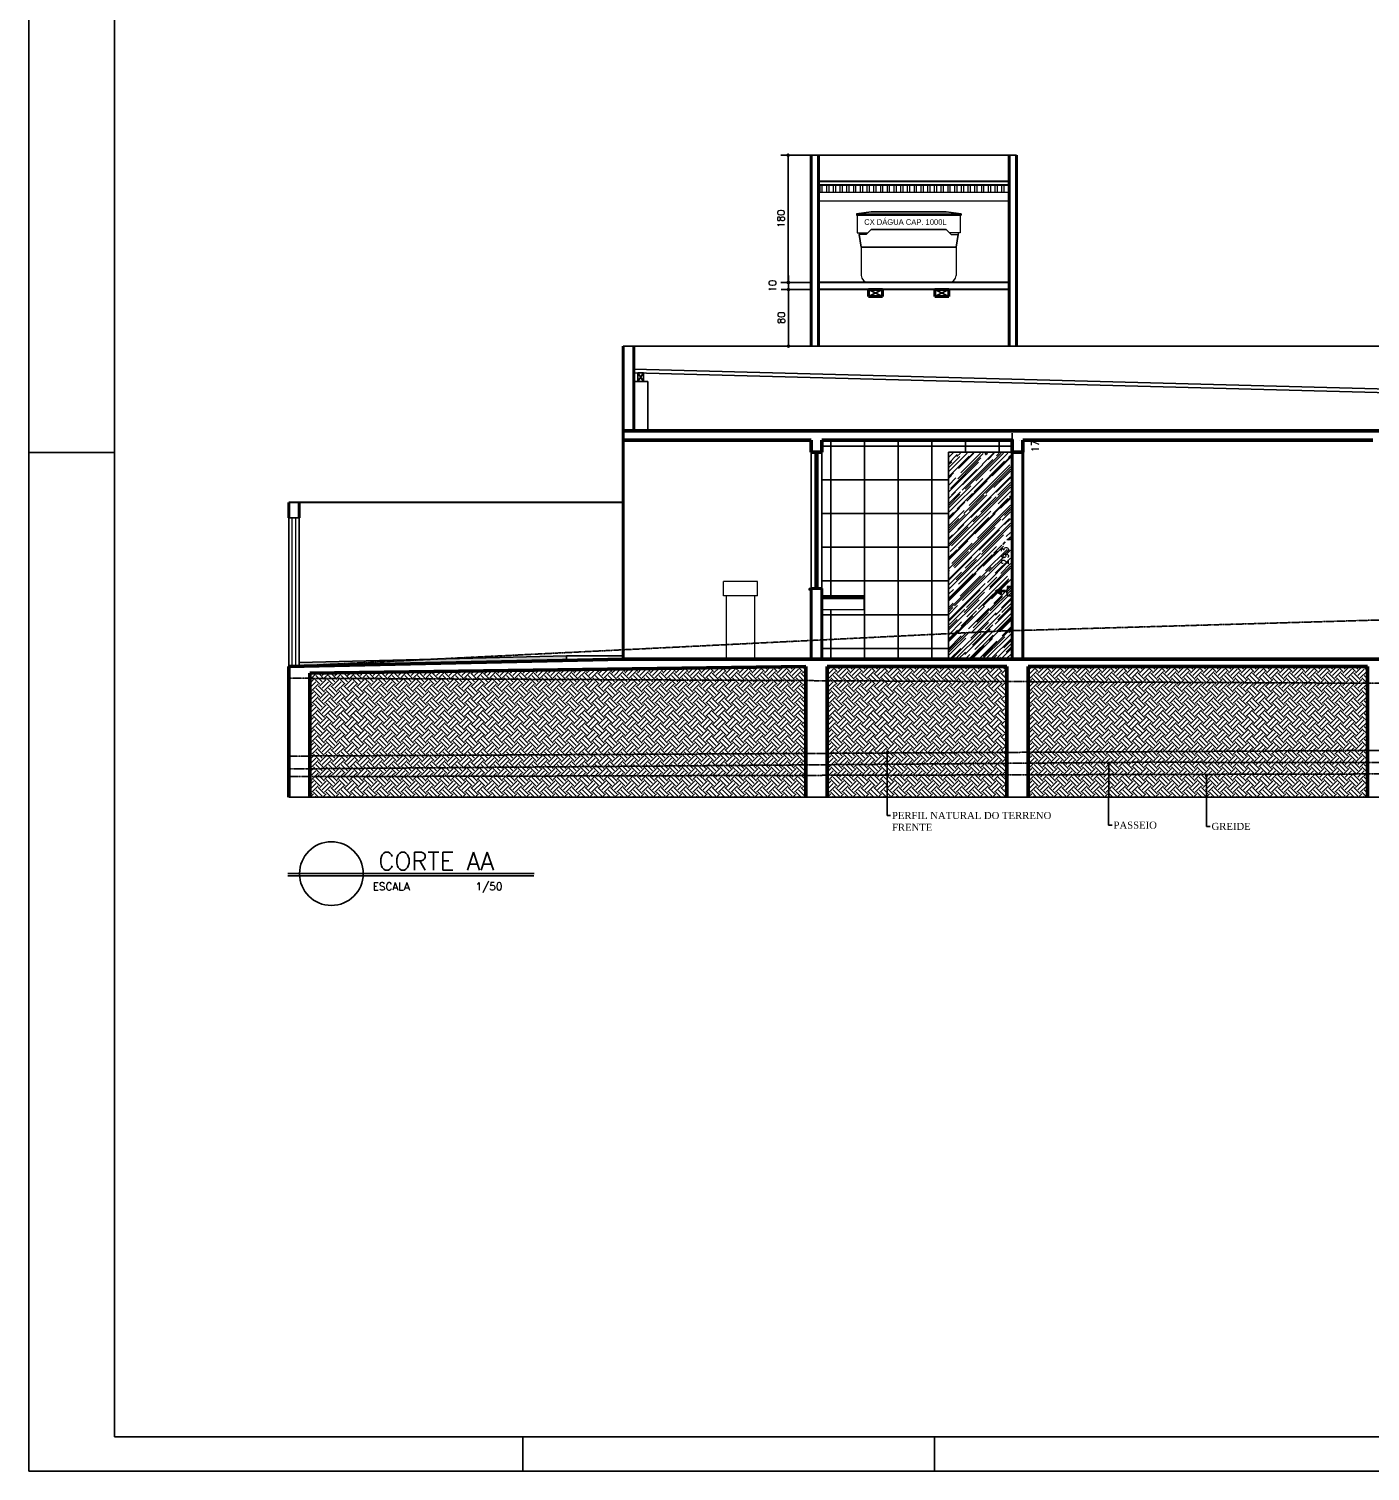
# Model space of a CAD drawing. Header units: inches. Extents: x 580771 to 691655, y 7719261 to 7829530.
# Drawn here: x 685753 to 687650, y 7724421 to 7726461 of the extents above; entities that cross this region are included whole.
import ezdxf
from ezdxf import colors
from ezdxf.entities.mleader import LeaderData, LeaderLine
from ezdxf.math import Vec2, Vec3

# ---------------------------------------------------------------- set-up
doc = ezdxf.new("R2010")
doc.units = ezdxf.units.IN
doc.header["$MEASUREMENT"] = 0
doc.header["$PDMODE"] = 2
doc.linetypes.add('HIDDEN', pattern=[0.375, 0.25, -0.125])
for name, color, linetype in [('1-ARQ-A', 1, 'Continuous'), ('1-ARQ-B', 2, 'Continuous'), ('1-ARQ-D', 4, 'Continuous'), ('Fechamento Varanda', 3, 'Continuous'), ('Grama', 84, 'Continuous'), ('Hachuria - Moveis', 1, 'Continuous'), ('NIVEL', 2, 'Continuous'), ('P02', 2, 'Continuous'), ('Piso', 55, 'Continuous'), ('Piso Lay-out', 19, 'Continuous'), ('Projeção Janela - Viga', 1, 'HIDDEN'), ('Projeção perfil', 74, 'HIDDEN')]:
    doc.layers.add(name, color=color, linetype=linetype)
for name, color, linetype, lineweight in [('Fachadas - Varanda', 3, 'Continuous', 30), ('Hachura', 1, 'Continuous', 9), ('Moveis', 1, 'Continuous', 9), ('Parede Baixa', 5, 'Continuous', 50), ('Parede Corte', 4, 'Continuous', 40), ('Perfil Natural-1', 241, 'HIDDEN', 25), ('Perfil Natural-2', 40, 'HIDDEN', 25), ('Perfil Natural-4', 150, 'HIDDEN', 25), ('Pisos', 55, 'Continuous', 5), ('Pisos Externos', 15, 'Continuous', 9), ('Portas - Janelas', 2, 'Continuous', 20), ('Projeção Janela', 15, 'HIDDEN', 9)]:
    doc.layers.add(name, color=color, linetype=linetype, lineweight=lineweight)
doc.styles.add('R80E50', font='romans.shx', dxfattribs={"height": 10})
doc.styles.add('ROMANS', font='romans', dxfattribs={"height": 0.2})
doc.styles.add('Valéria', font='romantic.ttf', dxfattribs={"height": 10})
doc.dimstyles.new('ARQ50', dxfattribs={"dimscale": 50, "dimtxt": 10, "dimasz": 0.1, "dimexe": 0.2, "dimexo": 0.2, "dimgap": 0.1, "dimtad": 1, "dimdec": 0, "dimzin": 12, "dimdsep": 46, "dimtxsty": 'R80E50', "dimblk1": 'DOT', "dimblk2": 'DOT', "dimsah": 1, "dimcen": 0.4, "dimclrd": 15, "dimclre": 15, "dimclrt": 3, "dimadec": 0, "dimazin": 0, "dimtfac": 1, "dimtdec": 0, "dimtmove": 2, "dimatfit": 3, "dimldrblk": 'DOT', "dimfxl": 0.2, "dimtolj": 1, "dimtzin": 12, "dimarcsym": 0})

# ---------------------------------------------------------------- blocks, each defined once
blk = doc.blocks.new('A0')
at = {"color": 0}
blk.add_lwpolyline([(2.5, 1), (2.5, 83.1), (117.9, 83.1), (117.9, 1)], close=True, dxfattribs=at)
at = {"layer": 'P02'}
blk.add_line((0, 29.7), (2.5, 29.7), dxfattribs=at)
blk.add_lwpolyline([(0, 0), (0, 84.1), (118.9, 84.1), (118.9, 0)], close=True, dxfattribs=at)
for points in [[(14.4, 1), (14.4, 0)], [(26.4, 1), (26.4, 0)]]:
    blk.add_lwpolyline(points, dxfattribs=at)
blk = doc.blocks.new('_DOT')
at = {"color": 0, "linetype": 'ByBlock'}
blk.add_line((-0.5, 0), (-1, 0), dxfattribs=at)
at = {"color": 0, "linetype": 'ByBlock', "const_width": 0.5}
blk.add_lwpolyline([(-0.25, 0, 1), (0.25, 0, 1)], format="xyb", close=True, dxfattribs=at)
blk = doc.blocks.new('*D236')
at = {"layer": 'Defpoints', "color": 0, "transparency": 16777216}
for p in [(686869.7, 7726282.6), (686826.8, 7726102.6), (686869.7, 7726102.6)]:
    blk.add_point(p, dxfattribs=at)
at = {"layer": 'NIVEL', "color": 15, "lineweight": -2, "transparency": 16777216}
for p, q in [((686859.7, 7726282.6), (686816.8, 7726282.6)), ((686826.8, 7726277.6), (686826.8, 7726107.6)), ((686859.7, 7726102.6), (686816.8, 7726102.6))]:
    blk.add_line(p, q, dxfattribs=at)
at = {"layer": 'NIVEL', "color": 15, "lineweight": -2, "transparency": 16777216, "xscale": 5, "yscale": 5, "zscale": 5}
for p, rotation in [((686826.8, 7726282.6), 90), ((686826.8, 7726102.6), 270)]:
    blk.add_blockref('_DOT', p, dxfattribs=dict(at, rotation=rotation))
at = {"layer": 'NIVEL', "color": 3, "transparency": 16777216, "insert": (686816.8, 7726192.6), "char_height": 10, "attachment_point": 5, "rotation": 90, "style": 'R80E50'}
blk.add_mtext('\\A1;180', dxfattribs=at)
blk = doc.blocks.new('*D237')
at = {"layer": 'Defpoints', "color": 0, "transparency": 16777216}
for p in [(686869.7, 7726102.6), (686827.3, 7726092.6), (686869.7, 7726092.6)]:
    blk.add_point(p, dxfattribs=at)
at = {"layer": 'NIVEL', "color": 15, "lineweight": -2, "transparency": 16777216}
for p, q in [((686859.7, 7726102.6), (686817.3, 7726102.6)), ((686827.3, 7726107.6), (686827.3, 7726112.6)), ((686827.3, 7726102.6), (686827.3, 7726092.6)), ((686859.7, 7726092.6), (686817.3, 7726092.6)), ((686827.3, 7726087.6), (686827.3, 7726082.6))]:
    blk.add_line(p, q, dxfattribs=at)
at = {"layer": 'NIVEL', "color": 15, "lineweight": -2, "transparency": 16777216, "xscale": 5, "yscale": 5, "zscale": 5}
for p, rotation in [((686827.3, 7726102.6), 270), ((686827.3, 7726092.6), 90)]:
    blk.add_blockref('_DOT', p, dxfattribs=dict(at, rotation=rotation))
at = {"layer": 'NIVEL', "color": 3, "transparency": 16777216, "insert": (686804.8, 7726097.6), "char_height": 10, "attachment_point": 5, "rotation": 90, "style": 'R80E50'}
blk.add_mtext('\\A1;10', dxfattribs=at)
blk = doc.blocks.new('*D238')
at = {"layer": 'Defpoints', "color": 0, "transparency": 16777216}
for p in [(686869.7, 7726092.6), (686827.3, 7726012.6), (686869.7, 7726012.6)]:
    blk.add_point(p, dxfattribs=at)
at = {"layer": 'NIVEL', "color": 15, "lineweight": -2, "transparency": 16777216}
for p, q in [((686859.7, 7726092.6), (686817.3, 7726092.6)), ((686827.3, 7726087.6), (686827.3, 7726017.6)), ((686859.7, 7726012.6), (686817.3, 7726012.6))]:
    blk.add_line(p, q, dxfattribs=at)
at = {"layer": 'NIVEL', "color": 15, "lineweight": -2, "transparency": 16777216, "xscale": 5, "yscale": 5, "zscale": 5}
for p, rotation in [((686827.3, 7726092.6), 90), ((686827.3, 7726012.6), 270)]:
    blk.add_blockref('_DOT', p, dxfattribs=dict(at, rotation=rotation))
at = {"layer": 'NIVEL', "color": 3, "transparency": 16777216, "insert": (686817.3, 7726052.6), "char_height": 10, "attachment_point": 5, "rotation": 90, "style": 'R80E50'}
blk.add_mtext('\\A1;80', dxfattribs=at)
blk = doc.blocks.new('*D246')
at = {"layer": 'Defpoints', "color": 0, "transparency": 16777216}
for p in [(687143.7, 7725879.6), (687143.7, 7725862.6), (687143.7, 7725862.6)]:
    blk.add_point(p, dxfattribs=at)
at = {"layer": 'NIVEL', "color": 15, "lineweight": -2, "transparency": 16777216}
for p, q in [((687143.7, 7725884.6), (687143.7, 7725889.6)), ((687143.7, 7725879.6), (687143.7, 7725862.6)), ((687153.7, 7725879.6), (687153.7, 7725879.6)), ((687143.7, 7725857.6), (687143.7, 7725852.6)), ((687153.7, 7725862.6), (687153.7, 7725862.6))]:
    blk.add_line(p, q, dxfattribs=at)
at = {"layer": 'NIVEL', "color": 15, "lineweight": -2, "transparency": 16777216, "xscale": 5, "yscale": 5, "zscale": 5}
for p, rotation in [((687143.7, 7725879.6), 270), ((687143.7, 7725862.6), 90)]:
    blk.add_blockref('_DOT', p, dxfattribs=dict(at, rotation=rotation))
at = {"layer": 'NIVEL', "color": 3, "transparency": 16777216, "insert": (687176.2, 7725871.1), "char_height": 10, "attachment_point": 5, "rotation": 90, "style": 'R80E50'}
blk.add_mtext('\\A1;17', dxfattribs=at)
blk = doc.blocks.new('*D247')
at = {"layer": 'Defpoints', "color": 0, "transparency": 16777216}
for p in [(687143.7, 7725862.6), (687143.7, 7725569.6), (687143.7, 7725569.6)]:
    blk.add_point(p, dxfattribs=at)
at = {"layer": 'NIVEL', "color": 15, "lineweight": -2, "transparency": 16777216}
for p, q in [((687143.7, 7725857.6), (687143.7, 7725574.6)), ((687153.7, 7725862.6), (687153.7, 7725862.6)), ((687153.7, 7725569.6), (687153.7, 7725569.6))]:
    blk.add_line(p, q, dxfattribs=at)
at = {"layer": 'NIVEL', "color": 15, "lineweight": -2, "transparency": 16777216, "xscale": 5, "yscale": 5, "zscale": 5}
for p, rotation in [((687143.7, 7725862.6), 90), ((687143.7, 7725569.6), 270)]:
    blk.add_blockref('_DOT', p, dxfattribs=dict(at, rotation=rotation))
at = {"layer": 'NIVEL', "color": 3, "transparency": 16777216, "insert": (687133.7, 7725716.1), "char_height": 10, "attachment_point": 5, "rotation": 90, "style": 'R80E50'}
blk.add_mtext('\\A1;293', dxfattribs=at)

msp = doc.modelspace()

# ---------------------------------------------------------------- hatches: boundary and pattern name
h = msp.add_hatch()
h.set_pattern_fill('GRASS2', color=74, scale=15, pattern_type=2)
h.set_pattern_definition([(360, (601986.414, 7718907.087), (15, 15), [2.25, -0.45, 0.6, -0.45, 2.25, -9]), (360, (601985.664, 7718907.537), (15, 15), [1.5, -1.125, 2.25, -1.125, 1.5, -7.5]), (360, (601990.914, 7718913.537), (15, 15), [1.875, -0.75, 1.875, -10.5]), (360, (601983.414, 7718916.537), (15, 15), [0.75, -1.5, 0.75, -12]), (90, (601984.914, 7718916.537), (-15, 15), [1.35, -13.65]), (90, (601989.414, 7718907.537), (-15, 15), [1.5, -13.5]), (90, (601993.164, 7718913.537), (-15, 15), [1.5, -13.5]), (45, (601991.364, 7718907.387), (2e-14, 15), [1.5, -19.7132034]), (135, (601987.464, 7718907.387), (-15, 2e-14), [1.5, -19.7132034]), (63.434949, (601990.9136, 7718907.462), (8e-10, 15), [1.5, -32.0410197]), (75.9637565, (601990.1636, 7718907.5367), (5e-10, 15), [1.5, -60.3465844]), (75.9637565, (601993.9136, 7718913.5367), (5e-10, 15), [1.2, -60.6465844]), (75.9637565, (601985.2136, 7718916.5367), (5e-10, 15), [1.05, -60.7965844]), (104.0362435, (601988.6636, 7718907.5367), (-5e-10, 15), [1.5, -60.3465844]), (104.0362435, (601992.4136, 7718913.5367), (-5e-10, 15), [1.2, -60.6465844]), (104.0362435, (601984.6136, 7718916.5367), (-5e-10, 15), [1.05, -60.7965844]), (116.565051, (601987.9136, 7718907.462), (-6e-09, 15), [1.5, -32.041002])])
h.paths.add_polyline_path([(686213.41, 7725742.082), (686219.276, 7725743.855)])
h.paths.add_polyline_path([(686135.658, 7725559.955), (686513.658, 7725567.947), (686513.658, 7725574.638), (686135.658, 7725564.956)])
at = {"layer": 'Grama', "transparency": 33554559}
h = msp.add_hatch(dxfattribs=at)
h.set_pattern_fill('AR-RROOF', color=33, scale=0.4, angle=45)
h.set_pattern_definition([(45, (703515.585, 7715088.839), (8.621046, 22.9894557), [152.4, -20.32, 50.8, -10.16]), (45, (703521.548, 7715101.986), (-16.739197, 2.370788), [30.48, -3.3528, 60.96, -7.62]), (45, (703513.071, 7715098.5376), (32.5444482, 42.1712827), [81.28, -14.224, 40.64, -10.16])])
h.paths.add_polyline_path([(686593.658, 7725569.638), (687053.658, 7725569.638), (687053.658, 7725862.638), (687074.146, 7725861.143)])
h.paths.add_polyline_path([(687074.146, 7725861.143), (687141.146, 7725861.143), (687141.146, 7725738.143), (687133.99, 7725738.143), (687133.44, 7725731.643), (687133.99, 7725725.143), (687141.146, 7725725.143), (687143.658, 7725569.638), (686593.658, 7725569.638)])
h.paths.add_polyline_path([(687117.421, 7725731.678), (687125.485, 7725727.022), (687125.485, 7725731.102), (687131.821, 7725731.102), (687131.821, 7725732.254), (687125.485, 7725732.254), (687125.485, 7725736.333)], flags=16)
at = {"layer": 'Hachura'}
h = msp.add_hatch(dxfattribs=at)
h.set_pattern_fill('EARTH', color=256, scale=2, angle=45)
h.set_pattern_definition([(45, (712124.429, 7714030.63), (2e-15, 17.960512), [12.7, -12.7]), (45, (712121.061, 7714033.998), (2e-15, 17.960512), [12.7, -12.7]), (45, (712117.694, 7714037.365), (2e-15, 17.960512), [12.7, -12.7]), (135, (712117.694, 7714039.61), (-17.960512, 2e-15), [12.7, -12.7]), (135, (712121.061, 7714042.978), (-17.960512, 2e-15), [12.7, -12.7]), (135, (712124.429, 7714046.345), (-17.960512, 2e-15), [12.7, -12.7])])
h.paths.add_polyline_path([(686852.158, 7725559.638), (686852.158, 7725374.638), (686150.658, 7725374.638), (686151.341, 7725548.759)])
h = msp.add_hatch(dxfattribs=at)
h.set_pattern_fill('EARTH', color=256, scale=2, angle=45)
h.set_pattern_definition([(45, (712855.93, 7714030.63), (2e-15, 17.960512), [12.7, -12.7]), (45, (712852.562, 7714033.998), (2e-15, 17.960512), [12.7, -12.7]), (45, (712849.194, 7714037.365), (2e-15, 17.960512), [12.7, -12.7]), (135, (712849.194, 7714039.61), (-17.960512, 2e-15), [12.7, -12.7]), (135, (712852.562, 7714042.978), (-17.960512, 2e-15), [12.7, -12.7]), (135, (712855.93, 7714046.346), (-17.960512, 2e-15), [12.7, -12.7])])
h.paths.add_polyline_path([(687136.158, 7725559.638), (687136.158, 7725374.638), (686882.158, 7725374.638), (686882.158, 7725559.638)])
h = msp.add_hatch(dxfattribs=at)
h.set_pattern_fill('EARTH', color=256, scale=2, angle=45)
h.set_pattern_definition([(45, (713139.93, 7714030.63), (2e-15, 17.960512), [12.7, -12.7]), (45, (713136.562, 7714033.998), (2e-15, 17.960512), [12.7, -12.7]), (45, (713133.194, 7714037.365), (2e-15, 17.960512), [12.7, -12.7]), (135, (713133.194, 7714039.61), (-17.960512, 2e-15), [12.7, -12.7]), (135, (713136.562, 7714042.978), (-17.960512, 2e-15), [12.7, -12.7]), (135, (713139.93, 7714046.346), (-17.960512, 2e-15), [12.7, -12.7])])
h.paths.add_polyline_path([(687646.158, 7725559.638), (687646.158, 7725374.638), (687166.158, 7725374.638), (687166.158, 7725559.638)])
at = {"layer": 'Piso'}
h = msp.add_hatch(dxfattribs=at)
h.set_pattern_fill('ANSI37', color=256, scale=15, angle=45)
h.set_pattern_definition([(90, (703175.06, 7716298.25), (-47.625, 1e-14), []), (180, (703175.06, 7716298.25), (-1e-14, -47.625), [])])
h.paths.add_polyline_path([(687053.658, 7725862.638), (687143.658, 7725862.638), (687143.658, 7725879.638), (686874.658, 7725879.638), (686875.283, 7725659.638), (686934.658, 7725659.638), (686934.658, 7725639.638), (686875.34, 7725639.638), (686875.538, 7725570.185), (687053.658, 7725569.822)])
at = {"layer": 'Pisos Externos'}
h = msp.add_hatch(dxfattribs=at)
h.set_pattern_fill('ANSI32', color=256, angle=45)
h.set_pattern_definition([(90, (712580.02, 7713971.604), (-9.525, 2e-15), []), (90, (712583.195, 7713974.779), (-9.525, 2e-15), [])])
h.paths.add_polyline_path([(687139.658, 7726229.638), (687139.658, 7726240.399), (686869.658, 7726240.399), (686869.658, 7726229.638)])

# ---------------------------------------------------------------- linework, layer by layer
at = {"color": 74}
msp.add_line((686513.658, 7725574.638), (686135.658, 7725564.956), dxfattribs=at)
for p in [(686513.658, 7725567.947), (686593.658, 7725574.638)]:
    msp.add_line(p, (686513.658, 7725574.638))
at = {"layer": '1-ARQ-A'}
for p, q in [((686119.628, 7725266.539), (686467.734, 7725266.539)), ((686119.628, 7725263.288), (686467.225, 7725263.288))]:
    msp.add_line(p, q, dxfattribs=at)
msp.add_circle((686181.026, 7725266.539), 45, dxfattribs=at)
at = {"layer": 'Fachadas - Varanda'}
for p, q in [((687139.658, 7726245.424), (686869.658, 7726245.424)), ((687139.658, 7726240.399), (686869.658, 7726240.399)), ((687139.658, 7726102.638), (686869.658, 7726102.638)), ((687139.658, 7726092.638), (686869.658, 7726092.638)), ((686593.658, 7725791.638), (686120.658, 7725791.638))]:
    msp.add_line(p, q, dxfattribs=at)
at = {"layer": 'Fechamento Varanda'}
for p, q in [((686622.253, 7725974.638), (686614.253, 7725974.638)), ((686614.253, 7725962.638), (686614.253, 7725974.638)), ((686622.253, 7725962.638), (686614.253, 7725962.638)), ((686622.253, 7725962.638), (686622.253, 7725974.638))]:
    msp.add_line(p, q, dxfattribs=at)
at = {"layer": 'Hachura'}
for p, q in [((686865.91, 7725862.16), (686865.91, 7725670.171)), ((686867.91, 7725862.16), (686867.91, 7725670.171)), ((686864.91, 7725669.638), (686864.91, 7725671.67)), ((686865.41, 7725670.171), (686865.41, 7725671.671)), ((686868.41, 7725670.171), (686865.41, 7725670.171)), ((686868.41, 7725670.171), (686868.41, 7725671.671)), ((686868.91, 7725669.652), (686868.91, 7725671.671))]:
    msp.add_line(p, q, dxfattribs=at)
at = {"layer": 'Hachuria - Moveis'}
for p, q in [((686864.91, 7725862.638), (686864.91, 7725860.659)), ((686868.41, 7725862.16), (686865.41, 7725862.159)), ((686865.41, 7725862.159), (686865.41, 7725860.659)), ((686868.41, 7725862.16), (686868.41, 7725860.66)), ((686868.91, 7725862.638), (686868.91, 7725860.66))]:
    msp.add_line(p, q, dxfattribs=at)
at = {"layer": 'Moveis'}
for p, q in [((686864.91, 7725860.659), (686865.41, 7725860.659)), ((686868.41, 7725860.66), (686868.91, 7725860.66)), ((686125.658, 7725559.955), (686125.658, 7725769.638)), ((686130.658, 7725559.955), (686130.658, 7725769.638)), ((686783.658, 7725679.638), (686735.658, 7725679.638)), ((686735.658, 7725659.638), (686735.658, 7725679.638)), ((686783.658, 7725659.638), (686783.658, 7725679.638)), ((686864.91, 7725671.67), (686865.41, 7725671.671)), ((686868.41, 7725671.671), (686868.91, 7725671.671)), ((686783.658, 7725659.638), (686735.658, 7725659.638)), ((686739.658, 7725569.638), (686739.658, 7725659.638)), ((686779.658, 7725569.638), (686779.658, 7725659.638)), ((686934.658, 7725659.638), (686874.658, 7725659.638)), ((686934.658, 7725639.638), (686934.658, 7725659.638)), ((686934.658, 7725639.638), (686874.658, 7725639.638))]:
    msp.add_line(p, q, dxfattribs=at)
at = {"layer": 'NIVEL'}
for p, q in [((687149.658, 7726282.638), (686859.658, 7726282.638)), ((688953.658, 7726012.638), (686593.658, 7726012.638)), ((686608.658, 7725980), (687756.788, 7725949.536)), ((686608.658, 7725974.999), (687756.655, 7725944.538)), ((686628.658, 7725962.638), (686608.658, 7725962.638)), ((686628.658, 7725892.638), (686628.658, 7725962.638)), ((686859.658, 7725862.638), (686859.658, 7725669.638)), ((686874.658, 7725862.638), (686874.658, 7725669.638)), ((687053.658, 7725569.638), (687053.658, 7725862.638)), ((687143.658, 7725862.638), (687053.658, 7725862.638)), ((686135.658, 7725769.638), (686120.658, 7725769.638)), ((686120.658, 7725559.955), (686120.658, 7725769.638)), ((686135.658, 7725559.955), (686135.658, 7725769.638)), ((686934.658, 7725657.638), (686874.658, 7725657.638)), ((686934.658, 7725655.638), (686874.658, 7725655.638)), ((689118.658, 7725374.638), (686120.658, 7725374.638))]:
    msp.add_line(p, q, dxfattribs=at)
at = {"layer": 'Parede Baixa'}
for p, q in [((688953.658, 7725892.638), (686593.658, 7725892.638)), ((686859.658, 7725879.638), (686593.658, 7725879.638)), ((686859.658, 7725862.638), (686859.658, 7725879.638)), ((687143.658, 7725879.638), (686874.658, 7725879.638)), ((686874.658, 7725862.638), (686874.658, 7725879.638)), ((687143.658, 7725862.638), (687143.658, 7725879.638)), ((687653.658, 7725879.638), (687158.658, 7725879.638)), ((687158.658, 7725862.638), (687158.658, 7725879.638)), ((686874.658, 7725862.638), (686859.658, 7725862.638)), ((687158.658, 7725862.638), (687143.658, 7725862.638)), ((686593.658, 7725569.638), (686120.658, 7725559.638)), ((689103.658, 7725569.638), (686593.658, 7725569.638)), ((686120.658, 7725374.638), (686120.658, 7725559.638)), ((686852.158, 7725559.638), (686150.658, 7725550.048)), ((686150.658, 7725374.638), (686150.658, 7725550.048)), ((686852.158, 7725374.638), (686852.158, 7725559.638)), ((686882.158, 7725374.638), (686882.158, 7725559.638)), ((687136.158, 7725559.638), (686882.158, 7725559.638)), ((687136.158, 7725374.638), (687136.158, 7725559.638)), ((687166.158, 7725374.638), (687166.158, 7725559.638)), ((687646.158, 7725559.638), (687166.158, 7725559.638)), ((687646.158, 7725374.638), (687646.158, 7725559.638))]:
    msp.add_line(p, q, dxfattribs=at)
at = {"layer": 'Parede Corte'}
for p, q in [((686859.658, 7726012.638), (686859.658, 7726282.638)), ((686869.658, 7726012.638), (686869.658, 7726282.638)), ((687139.658, 7726012.638), (687139.658, 7726282.638)), ((687149.658, 7726012.638), (687149.658, 7726282.638)), ((686940.362, 7726092.652), (686940.362, 7726082.652)), ((686960.362, 7726092.652, -9904), (686940.362, 7726092.652, -9904)), ((686940.362, 7726082.652), (686960.362, 7726082.652)), ((687034.362, 7726092.652), (687034.362, 7726082.652)), ((687054.362, 7726092.652, -9904), (687034.362, 7726092.652, -9904)), ((687034.362, 7726082.652), (687054.362, 7726082.652)), ((686593.658, 7725569.638), (686593.658, 7726012.638)), ((686608.658, 7725892.638), (686608.658, 7726012.638)), ((687143.658, 7725569.638), (687143.658, 7725862.638)), ((687158.658, 7725569.638), (687158.658, 7725862.638)), ((686120.658, 7725769.638), (686120.658, 7725791.638)), ((686135.658, 7725769.638), (686135.658, 7725791.638)), ((686859.658, 7725569.638), (686859.658, 7725669.638)), ((686874.658, 7725669.638), (686859.658, 7725669.638)), ((686874.658, 7725569.638), (686874.658, 7725669.638))]:
    msp.add_line(p, q, dxfattribs=at)
for points in [[(686960.362, 7726082.652), (686960.362, 7726082.652), (686960.362, 7726092.652), (686960.362, 7726092.652)], [(687054.362, 7726082.652), (687054.362, 7726082.652), (687054.362, 7726092.652), (687054.362, 7726092.652)]]:
    msp.add_lwpolyline(points, close=True, dxfattribs=at)
at = {"layer": 'Perfil Natural-1'}
msp.add_line((686120.658, 7725432.735), (689118.658, 7725448.248), dxfattribs=at)
at = {"layer": 'Perfil Natural-2'}
msp.add_lwpolyline([(689118.658, 7725411.188), (686120.658, 7725403.668)], dxfattribs=at)
at = {"layer": 'Perfil Natural-4'}
msp.add_lwpolyline([(689118.658, 7725422.59), (687323.917, 7725424.018), (686120.658, 7725414.63)], dxfattribs=at)
at = {"layer": 'Piso'}
for p, q in [((686960.362, 7726082.652), (686940.362, 7726092.652)), ((686960.362, 7726092.652), (686940.362, 7726082.652)), ((686940.362, 7726082.652, -9904), (686960.362, 7726092.652, -9904)), ((686940.362, 7726092.652, -9904), (686960.362, 7726082.652, -9904)), ((687034.362, 7726082.652, -9904), (687054.362, 7726092.652, -9904)), ((687034.362, 7726092.652, -9904), (687054.362, 7726082.652, -9904)), ((686622.253, 7725962.638), (686614.253, 7725974.638)), ((686622.253, 7725974.638), (686614.253, 7725962.638)), ((686864.91, 7725860.659), (686864.91, 7725671.67)), ((686865.41, 7725860.659), (686865.41, 7725671.671)), ((686868.41, 7725860.66), (686868.41, 7725671.671)), ((686868.91, 7725860.66), (686868.91, 7725671.671))]:
    msp.add_line(p, q, dxfattribs=at)
for points in [[(687127.997, 7725666.749), (687127.997, 7725670.828), (687119.933, 7725666.173), (687127.997, 7725661.517), (687127.997, 7725665.597)], [(687126.845, 7725666.749), (687126.845, 7725668.833), (687122.237, 7725666.173), (687126.845, 7725663.512), (687126.845, 7725665.597)], [(687134.333, 7725666.749), (687134.333, 7725665.597), (687125.693, 7725665.597), (687125.693, 7725666.749), (687134.333, 7725666.749)]]:
    msp.add_lwpolyline(points, dxfattribs=at)
at = {"layer": 'Pisos'}
for p, q in [((687054.362, 7726082.652), (687034.362, 7726092.652)), ((687054.362, 7726092.652), (687034.362, 7726082.652))]:
    msp.add_line(p, q, dxfattribs=at)
at = {"layer": 'Pisos Externos'}
for p, q in [((687136.502, 7725672.638), (687135.951, 7725666.138)), ((687136.807, 7725672.338), (687136.282, 7725666.138)), ((687143.658, 7725672.638), (687136.502, 7725672.638)), ((687136.835, 7725666.138), (687137.36, 7725672.338)), ((687137.36, 7725672.338), (687143.658, 7725672.338)), ((687135.951, 7725666.138), (687136.502, 7725659.638)), ((687136.807, 7725659.938), (687136.282, 7725666.138)), ((687136.502, 7725659.638), (687143.658, 7725659.638)), ((687137.36, 7725659.938), (687136.835, 7725666.138)), ((687137.36, 7725659.938), (687143.658, 7725659.938))]:
    msp.add_line(p, q, dxfattribs=at)
msp.add_circle((687142.158, 7725666.138), 1, dxfattribs=at)
at = {"layer": 'Portas - Janelas'}
for p, q in [((687139.658, 7726229.638), (686869.658, 7726229.638)), ((687139.658, 7726217.638), (686869.658, 7726217.638)), ((686923.362, 7726199.638, -9904), (686944.362, 7726202.638, -9904)), ((686944.362, 7726202.638), (686923.362, 7726199.638)), ((686944.362, 7726202.638, -9904), (687050.362, 7726202.638, -9904)), ((687050.362, 7726202.638), (686944.362, 7726202.638)), ((687071.362, 7726199.638), (687050.362, 7726202.638)), ((687050.362, 7726202.638, -9904), (687071.362, 7726199.638, -9904)), ((686923.362, 7726199.638), (686923.362, 7726197.638)), ((686923.362, 7726199.638, -9904), (686923.362, 7726197.638, -9904)), ((686923.362, 7726199.638, -9904), (687071.362, 7726199.638, -9904)), ((686923.362, 7726197.638, -9904), (687071.362, 7726197.638, -9904)), ((686924.362, 7726197.638), (686924.362, 7726172.638)), ((686924.362, 7726197.638, -9904), (686924.362, 7726172.638, -9904)), ((687070.362, 7726197.638), (687070.362, 7726172.638)), ((687070.362, 7726197.638, -9904), (687070.362, 7726172.638, -9904)), ((687071.362, 7726199.638), (687071.362, 7726197.638)), ((687071.362, 7726199.638, -9904), (687071.362, 7726197.638, -9904)), ((686924.362, 7726172.638, -9904), (686939.362, 7726172.638, -9904)), ((686924.362, 7726172.638), (686939.362, 7726172.638)), ((686927.362, 7726172.638), (686927.362, 7726170.567)), ((686927.362, 7726172.638, -9904), (686927.362, 7726170.567, -9904)), ((686937.291, 7726170.567, -9904), (686927.362, 7726170.567, -9904)), ((686930.362, 7726152.638), (686927.362, 7726170.567)), ((686927.362, 7726170.567, -9904), (686930.362, 7726152.638, -9904)), ((686937.291, 7726170.567), (686927.672, 7726170.567)), ((686937.291, 7726170.567), (686944.362, 7726177.638)), ((686937.291, 7726170.567, -9904), (686944.362, 7726177.638, -9904)), ((686944.362, 7726177.638, -9904), (687050.362, 7726177.638, -9904)), ((687050.362, 7726177.638), (686944.362, 7726177.638)), ((687057.433, 7726170.567), (687050.362, 7726177.638)), ((687057.433, 7726170.567, -9904), (687050.362, 7726177.638, -9904)), ((687070.362, 7726172.638), (687055.362, 7726172.638)), ((687070.362, 7726172.638, -9904), (687055.362, 7726172.638, -9904)), ((687057.433, 7726170.567), (687067.362, 7726170.567)), ((687057.433, 7726170.567, -9904), (687067.051, 7726170.567, -9904)), ((687067.362, 7726170.567), (687064.362, 7726152.638)), ((687064.362, 7726152.638, -9904), (687067.362, 7726170.567, -9904)), ((687067.362, 7726172.638), (687067.362, 7726170.567)), ((687067.362, 7726172.638, -9904), (687067.362, 7726170.567, -9904)), ((686930.362, 7726152.638), (686930.362, 7726112.638)), ((686930.362, 7726152.638), (687064.362, 7726152.638)), ((686930.362, 7726152.638, -9904), (686930.362, 7726112.638, -9904)), ((687064.362, 7726152.638, -9904), (686930.362, 7726152.638, -9904)), ((687064.362, 7726152.638), (687064.362, 7726112.638)), ((687064.362, 7726152.638, -9904), (687064.362, 7726112.638, -9904))]:
    msp.add_line(p, q, dxfattribs=at)
for centre, start, end in [((686940.362, 7726112.638), 180, 270), ((686940.362, 7726112.638, -9904), 180, 270), ((687054.362, 7726112.638), 270, 0), ((687054.362, 7726112.638, -9904), 270, 0)]:
    msp.add_arc(centre, 10, start, end, dxfattribs=at)
at = {"layer": 'Projeção Janela'}
for p, q in [((686856.658, 7725667.638), (686856.658, 7725669.638)), ((686859.658, 7725669.638), (686856.658, 7725669.638)), ((686859.658, 7725667.638), (686856.658, 7725667.638))]:
    msp.add_line(p, q, dxfattribs=at)
at = {"layer": 'Projeção Janela - Viga'}
msp.add_line((689118.658, 7725528.982), (686120.658, 7725542.89), dxfattribs=at)
at = {"layer": 'Projeção perfil'}
msp.add_lwpolyline([(686120.658, 7725559.638), (687127.363, 7725609.638), (689118.658, 7725667.638)], dxfattribs=at)

# ---------------------------------------------------------------- block references
at = {"xscale": 48.51000000000931, "yscale": 48.51000000000931, "zscale": 48.51000000000931}
msp.add_blockref('A0', (685753.267, 7724421.466), dxfattribs=at)

# ---------------------------------------------------------------- texts
at = {"layer": '1-ARQ-B', "linetype": 'Continuous', "style": 'ROMANS'}
msp.add_text('ESCALA           1/50', height=10.8, dxfattribs=at).set_placement((686239.487, 7725243.022))
at = {"layer": '1-ARQ-D', "linetype": 'Continuous', "lineweight": 0, "style": 'ROMANS'}
msp.add_text('CORTE AA', height=25.3125, dxfattribs=at).set_placement((686247.514, 7725271.591))
at = {"layer": 'Hachura'}
msp.add_text('CX DÁGUA CAP. 1000L', height=8, dxfattribs=at).set_placement((686934.489, 7726184.093))

# ---------------------------------------------------------------- dimensions: what is measured, and where the dimension line sits
at = {"layer": 'NIVEL'}
for base, p1, p2, picture, middle in [((686826.797, 7726102.638), (686869.658, 7726282.638), (686869.658, 7726102.638), '*D236', (686816.797, 7726192.638)), ((686827.265, 7726092.638), (686869.658, 7726102.638), (686869.658, 7726092.638), '*D237', (686804.765, 7726097.638)), ((686827.265, 7726012.638), (686869.658, 7726092.638), (686869.658, 7726012.638), '*D238', (686817.265, 7726052.638)), ((687143.658, 7725862.638), (687143.658, 7725879.638), (687143.658, 7725862.638), '*D246', (687176.158, 7725871.138)), ((687143.658, 7725569.638), (687143.658, 7725862.638), (687143.658, 7725569.638), '*D247', (687133.658, 7725716.138))]:
    dim = msp.add_linear_dim(base=base, p1=p1, p2=p2, angle=90, dimstyle='ARQ50', dxfattribs=at)
    dim.commit()
    dim.dimension.update_dxf_attribs({"geometry": picture, "text_midpoint": middle})

# ---------------------------------------------------------------- leaders
at = {"layer": 'Piso Lay-out'}
ml = msp.add_multileader_mtext('Standard', dxfattribs=at)
ml.set_content('PERFIL NATURAL DO TERRENO\\PFRENTE', color=2, style='Valéria')
ml.set_leader_properties(color=15)
ml.set_arrow_properties(name='DOT')
ml.build(insert=Vec2(0, 0))
ml.multileader.update_dxf_attribs({"dogleg_length": 5, "arrow_head_size": 5})
ctx = ml.context
ctx.base_point, ctx.char_height, ctx.arrow_head_size, ctx.plane_origin = Vec3(686971.753, 7725348.674), 10, 5, Vec3(686965.87, 7725421.342)
notes = []
notes.append((ctx, [(0, (1, 1, 0), (686966.753, 7725348.674), (1, 0), 5, [(0, [(686966.925, 7725437.383)], 0, [])])]))
ctx.mtext.insert, ctx.mtext.flow_direction = Vec3(686973.753, 7725353.778), 5
ml = msp.add_multileader_mtext('Standard', dxfattribs=at)
ml.set_content('PASSEIO', color=2, style='Valéria')
ml.set_leader_properties(color=15)
ml.set_arrow_properties(name='DOT')
ml.build(insert=Vec2(0, 0))
ml.multileader.update_dxf_attribs({"dogleg_length": 5, "arrow_head_size": 5})
ctx = ml.context
ctx.base_point, ctx.char_height, ctx.arrow_head_size, ctx.plane_origin = Vec3(687285.04, 7725335.042), 10, 5, Vec3(687279.157, 7725407.71)
notes.append((ctx, [(0, (1, 1, 0), (687280.04, 7725335.042), (1, 0), 5, [(0, [(687280.441, 7725422.226)], 0, [])])]))
ctx.mtext.insert, ctx.mtext.flow_direction = Vec3(687287.04, 7725340.146), 5
ml = msp.add_multileader_mtext('Standard', dxfattribs=at)
ml.set_content('GREIDE', color=2, style='Valéria')
ml.set_leader_properties(color=15)
ml.set_arrow_properties(name='DOT')
ml.build(insert=Vec2(0, 0))
ml.multileader.update_dxf_attribs({"dogleg_length": 5, "arrow_head_size": 5})
ctx = ml.context
ctx.base_point, ctx.char_height, ctx.arrow_head_size, ctx.plane_origin = Vec3(687423.643, 7725333.254), 10, 5, Vec3(687418.643, 7725405.922)
notes.append((ctx, [(0, (1, 1, 0), (687418.643, 7725333.254), (1, 0), 5, [(0, [(687418.643, 7725405.587)], 0, [])])]))
ctx.mtext.insert, ctx.mtext.flow_direction = Vec3(687425.643, 7725338.358), 5
for ctx, leaders in notes:
    for number, flags, end, landing, length, lines in leaders:
        leader = LeaderData()
        leader.index, (leader.has_last_leader_line, leader.has_dogleg_vector, leader.attachment_direction) = number, flags
        leader.last_leader_point, leader.dogleg_vector, leader.dogleg_length = Vec3(end), Vec3(landing), length
        for number, points, colour, breaks in lines:
            line = LeaderLine()
            line.index, line.vertices, line.color, line.breaks = number, Vec3.list(points), colors.encode_raw_color(colour), breaks
            leader.lines.append(line)
        ctx.leaders.append(leader)

doc.saveas('drawing.dxf')
